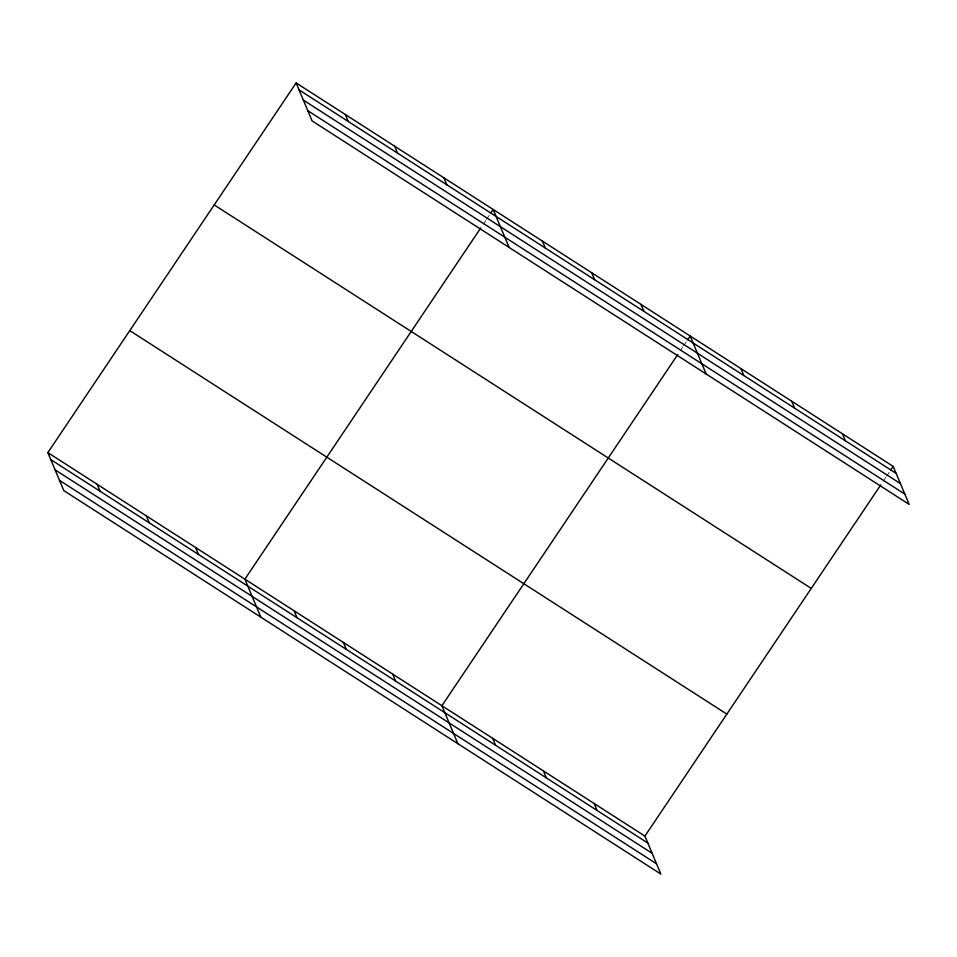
<?xml version="1.0" encoding="UTF-8"?>
<svg xmlns="http://www.w3.org/2000/svg" width="957" height="957" viewBox="0 0 957 957"><rect width="100%" height="100%" fill="white"/><g stroke="black" fill="none" stroke-linecap="round" stroke-linejoin="round"><path stroke-width="0.72" stroke-dasharray="4.79 3.59" d="M483.225 224.261L485.713 220.565M486.539 219.332L489.84 214.404M680.26 350.8L682.736 347.104M683.561 345.872L686.875 340.943M883.251 481.192L885.739 477.495M886.565 476.263L889.878 471.334"/><path stroke-width="1.44" d="M47.85 452.625L644.91 836.107L660.868 874.076L63.808 490.606L47.85 452.625L296.132 82.924L893.192 466.394L909.15 504.375L312.09 120.893L296.132 82.924M480.737 227.957L244.884 579.176L260.842 617.145M490.678 213.172L493.154 209.475L509.124 247.444M677.771 354.509L441.907 705.716L457.877 743.697M687.7 339.711L690.188 336.015L706.146 373.996M644.91 836.107L880.775 484.888M890.704 470.102L893.192 466.394M299.051 89.874L896.111 473.356M303.357 100.114L900.417 483.596M307.783 110.665L904.843 494.135M214.201 204.93L811.261 588.399M129.781 330.62L726.841 714.101M50.769 459.587L647.829 843.057M55.075 469.815L652.136 853.297M59.513 480.366L656.574 863.836M842.435 433.808L845.366 440.758M791.69 401.21L794.609 408.161M740.933 368.612L743.864 375.563M640.927 304.386L643.858 311.336M591.677 272.745L594.596 279.695M542.416 241.104L545.334 248.066M443.904 177.835L446.823 184.785M394.643 146.194L397.562 153.156M345.381 114.565L348.312 121.515M594.165 803.509L597.084 810.459M543.409 770.911L546.339 777.862M492.664 738.314L495.582 745.276M392.657 674.087L395.576 681.037M343.396 642.446L346.314 649.396M294.134 610.805L297.065 617.767M195.623 547.536L198.542 554.498M146.361 515.895L149.292 522.857M97.112 484.266L100.03 491.216"/></g></svg>
